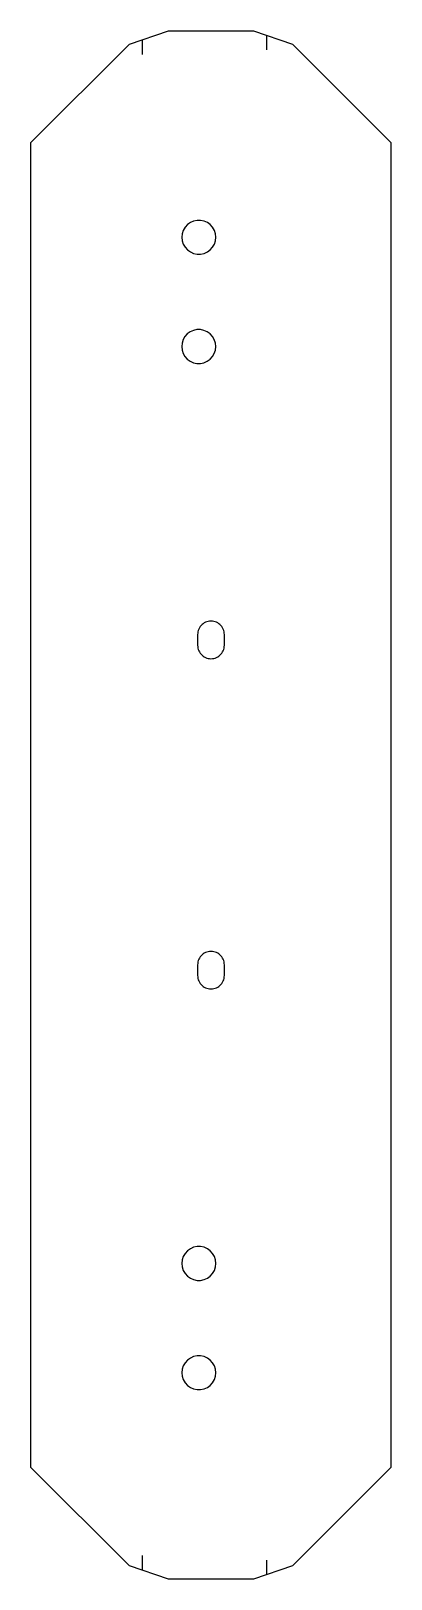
# Model space of a CAD drawing. Header units: metres. Extents: x -21 to 127, y -319 to 319.
import ezdxf

# ---------------------------------------------------------------- set-up
doc = ezdxf.new("R2010")
doc.units = ezdxf.units.M
doc.layers.add('BEND_LINES', color=1, linetype='Continuous')
doc.layers.add('CUT', color=3, linetype='Continuous')

msp = doc.modelspace()

# ---------------------------------------------------------------- linework, layer by layer
at = {"layer": 'BEND_LINES'}
for p, q in [((25.05, 315.06), (25.05, 309.06)), ((76.08, 316.94), (76.08, 310.94)), ((25.05, -309.06), (25.05, -315.06)), ((76.08, -310.94), (76.08, -316.94))]:
    msp.add_line(p, q, dxfattribs=at)
at = {"layer": 'CUT'}
for points in [[(127.34, -272.75), (86.84, -313.25), (70.81, -318.75), (35.81, -318.75), (19.79, -313.25), (-20.72, -272.75), (-20.72, 272.75), (19.79, 313.25), (35.81, 318.75), (70.81, 318.75), (86.84, 313.25), (127.34, 272.75), (127.34, -272.75)], [(50.48, 227.13), (51.82, 227.73), (53, 228.59), (53.98, 229.68), (54.71, 230.94), (55.16, 232.34), (55.32, 233.79), (55.16, 235.25), (54.71, 236.64), (53.98, 237.91), (53, 238.99), (51.82, 239.85), (50.48, 240.45), (49.05, 240.75), (47.58, 240.75), (46.15, 240.45), (44.82, 239.85), (43.63, 238.99), (42.65, 237.91), (41.92, 236.64), (41.47, 235.25), (41.32, 233.79), (41.47, 232.34), (41.92, 230.94), (42.65, 229.68), (43.63, 228.59), (44.82, 227.73), (46.15, 227.13), (47.58, 226.83), (49.05, 226.83), (50.48, 227.13)], [(52.94, 183.59), (53.92, 184.68), (54.65, 185.94), (55.1, 187.34), (55.25, 188.79), (55.1, 190.25), (54.65, 191.64), (53.92, 192.91), (52.94, 193.99), (51.75, 194.85), (50.42, 195.45), (48.98, 195.75), (47.52, 195.75), (46.09, 195.45), (44.75, 194.85), (43.57, 193.99), (42.59, 192.91), (41.86, 191.64), (41.41, 190.25), (41.25, 188.79), (41.41, 187.34), (41.86, 185.94), (42.59, 184.68), (43.57, 183.59), (44.75, 182.73), (46.09, 182.13), (47.52, 181.83), (48.98, 181.83), (50.42, 182.13), (51.75, 182.73), (52.94, 183.59)], [(54.45, 75.6), (53.89, 75.69), (53.31, 75.72), (52.74, 75.69), (52.17, 75.6), (51.61, 75.45), (51.07, 75.24), (50.56, 74.98), (50.08, 74.67), (49.63, 74.31), (49.22, 73.9), (48.86, 73.45), (48.55, 72.97), (48.29, 72.46), (48.08, 71.92), (47.93, 71.36), (47.84, 70.79), (47.81, 70.22), (47.81, 65.76), (47.84, 65.19), (47.93, 64.62), (48.08, 64.06), (48.29, 63.53), (48.55, 63.01), (48.86, 62.53), (49.22, 62.08), (49.63, 61.67), (50.08, 61.31), (50.56, 61), (51.07, 60.74), (51.61, 60.53), (52.17, 60.38), (52.74, 60.29), (53.31, 60.26), (53.89, 60.29), (54.45, 60.38), (55.01, 60.53), (55.55, 60.74), (56.06, 61), (56.54, 61.31), (56.99, 61.67), (57.4, 62.08), (57.76, 62.53), (58.07, 63.01), (58.34, 63.53), (58.54, 64.06), (58.69, 64.62), (58.78, 65.19), (58.81, 65.76), (58.81, 70.22), (58.78, 70.79), (58.69, 71.36), (58.54, 71.92), (58.34, 72.46), (58.07, 72.97), (57.76, 73.45), (57.4, 73.9), (56.99, 74.31), (56.54, 74.67), (56.06, 74.98), (55.55, 75.24), (55.01, 75.45), (54.45, 75.6)], [(53.89, -60.31), (53.31, -60.28), (52.74, -60.31), (52.17, -60.4), (51.61, -60.55), (51.07, -60.76), (50.56, -61.02), (50.08, -61.33), (49.63, -61.69), (49.22, -62.1), (48.86, -62.55), (48.55, -63.03), (48.29, -63.54), (48.08, -64.08), (47.93, -64.64), (47.84, -65.21), (47.81, -65.78), (47.81, -70.24), (47.84, -70.81), (47.93, -71.38), (48.08, -71.94), (48.29, -72.47), (48.55, -72.99), (48.86, -73.47), (49.22, -73.92), (49.63, -74.33), (50.08, -74.69), (50.56, -75), (51.07, -75.26), (51.61, -75.47), (52.17, -75.62), (52.74, -75.71), (53.31, -75.74), (53.89, -75.71), (54.45, -75.62), (55.01, -75.47), (55.55, -75.26), (56.06, -75), (56.54, -74.69), (56.99, -74.33), (57.4, -73.92), (57.76, -73.47), (58.07, -72.99), (58.34, -72.47), (58.54, -71.94), (58.69, -71.38), (58.78, -70.81), (58.81, -70.24), (58.81, -65.78), (58.78, -65.21), (58.69, -64.64), (58.54, -64.08), (58.34, -63.54), (58.07, -63.03), (57.76, -62.55), (57.4, -62.1), (56.99, -61.69), (56.54, -61.33), (56.06, -61.02), (55.55, -60.76), (55.01, -60.55), (54.45, -60.4), (53.89, -60.31)], [(53.98, -192.91), (54.71, -191.64), (55.16, -190.25), (55.32, -188.79), (55.16, -187.34), (54.71, -185.94), (53.98, -184.68), (53, -183.59), (51.82, -182.73), (50.48, -182.13), (49.05, -181.83), (47.58, -181.83), (46.15, -182.13), (44.82, -182.73), (43.63, -183.59), (42.65, -184.68), (41.92, -185.94), (41.47, -187.34), (41.32, -188.79), (41.47, -190.25), (41.92, -191.64), (42.65, -192.91), (43.63, -193.99), (44.82, -194.85), (46.15, -195.45), (47.58, -195.75), (49.05, -195.75), (50.48, -195.45), (51.82, -194.85), (53, -193.99), (53.98, -192.91)], [(51.82, -239.85), (53, -238.99), (53.98, -237.91), (54.71, -236.64), (55.16, -235.25), (55.32, -233.79), (55.16, -232.34), (54.71, -230.94), (53.98, -229.68), (53, -228.59), (51.82, -227.73), (50.48, -227.13), (49.05, -226.83), (47.58, -226.83), (46.15, -227.13), (44.82, -227.73), (43.63, -228.59), (42.65, -229.68), (41.92, -230.94), (41.47, -232.34), (41.32, -233.79), (41.47, -235.25), (41.92, -236.64), (42.65, -237.91), (43.63, -238.99), (44.82, -239.85), (46.15, -240.45), (47.58, -240.75), (49.05, -240.75), (50.48, -240.45), (51.82, -239.85)]]:
    msp.add_lwpolyline(points, dxfattribs=at)

doc.saveas('drawing.dxf')
